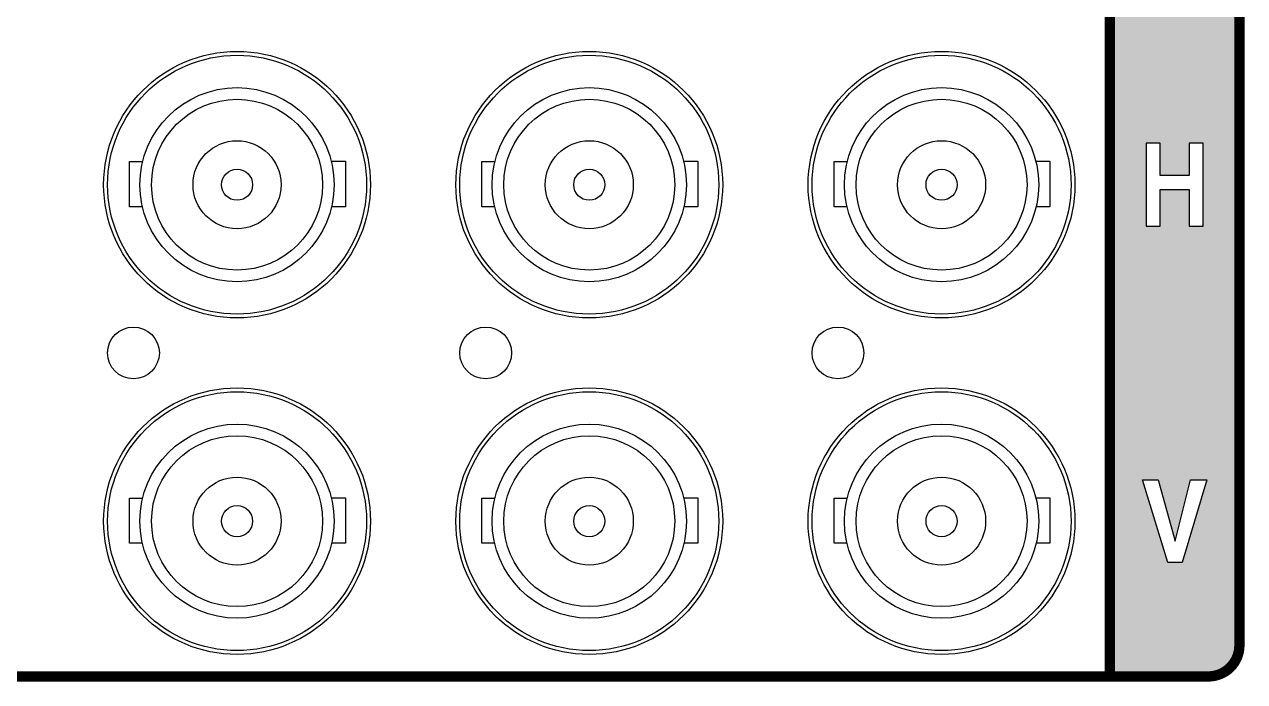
# Model space of a CAD drawing. Header units: inches. Extents: x 0.5 to 19.5, y 0.5 to 12.5.
# Drawn here: x 5.139 to 7.495, y 2.086 to 3.356 of the extents above; entities that cross this region are included whole.
import ezdxf

# ---------------------------------------------------------------- set-up
doc = ezdxf.new("R2010")
doc.units = ezdxf.units.IN
doc.header["$MEASUREMENT"] = 0

# ---------------------------------------------------------------- blocks, each defined once
blk = doc.blocks.new('BNC')
for p, q in [((-0.2075099999999992, 0.04449000000001035), (-0.1821452439675539, 0.04448999999999614)), ((-0.2075099999999992, -0.04250899999999547), (-0.2075099999999992, 0.04449000000001035)), ((0.1819854957929294, 0.04513900000000604), (0.2093019999999939, 0.04513900000002025)), ((0.2093019999999939, 0.04513900000002025), (0.2093019999999939, -0.04267099999998436)), ((-0.1826177289284914, -0.04250899999999547), (-0.2075099999999992, -0.04250899999999547)), ((0.2093019999999939, -0.04267099999998436), (0.1825799434740816, -0.04267099999998436))]:
    blk.add_line(p, q)
for radius in [0.25, 0.1875, 0.165, 0.085, 0.03]:
    blk.add_circle((0, 0), radius)

msp = doc.modelspace()

# ---------------------------------------------------------------- hatches: boundary and pattern name
h = msp.add_hatch(color=256)
edge = h.paths.add_edge_path()
edge.add_line((1.824845926527995, 5.38128484505795), (7.234855101801315, 5.381284845057952))
edge.add_line((7.234855101801315, 5.381284845057952), (7.23484510444586, 2.09628484505795))
edge.add_line((7.23484510444586, 2.09628484505795), (7.424845434148473, 2.09628484505795))
edge.add_arc((7.424845434148473, 2.156284845057951), 0.06000000000000094, 270, 359.9998262334123)
edge.add_line((7.484845434148198, 2.156284663090005), (7.484855395545544, 5.440840310987497))
edge.add_line((7.484855395545544, 5.440840310987497), (7.484855395545544, 5.481284845057957))
edge.add_arc((7.424855395545547, 5.481284845057958), 0.05999999999999783, 359.9999999999984, 449.9999999999974)
edge.add_line((7.424855395545549, 5.541284845057955), (1.884845926527998, 5.541284845057952))
edge.add_arc((1.884845926527996, 5.481284845057951), 0.0600000000000005, 89.9999999999983, 179.9999999999983)
edge.add_line((1.824845926527995, 5.481284845057953), (1.824845926527995, 5.38128484505795))
edge = h.paths.add_edge_path(flags=16)
edge.add_arc((7.435073191869004, 4.929856728599563), 0.02404089346064938, 185.6620340830512, 214.3698851231144)
edge.add_line((7.415229589990332, 4.916284845057952), (7.386669589990291, 4.916284845057952))
edge.add_arc((7.408554093060911, 4.924120810580156), 0.02324508185214985, 179.5956752773551, 199.7004153560075, ccw=False)
edge.add_line((7.385309589990221, 4.924284845057866), (7.382589589990289, 4.953084845057951))
edge.add_arc((7.349405692252105, 4.951337972409084), 0.03322984551799156, 3.013393102781137, 21.61308926589864)
edge.add_arc((7.352968128631358, 4.952814597863192), 0.02937404247682213, 21.49482595412857, 41.6974759975766)
edge.add_arc((7.356503126473728, 4.955989598390142), 0.02462257971225245, 41.65280284392814, 64.3933157764626)
edge.add_arc((7.357891819901595, 4.958778283250105), 0.02150766432240702, 64.51866772014158, 89.41985703308599)
edge.add_line((7.358109589990271, 4.98028484505793), (7.330909589990291, 4.980284845057952))
edge.add_line((7.330909589990291, 4.980284845057952), (7.330909589990291, 4.916284845057952))
edge.add_line((7.330909589990291, 4.916284845057952), (7.303709589990291, 4.916284845057952))
edge.add_line((7.303709589990291, 4.916284845057952), (7.303709589990291, 5.076284845057952))
edge.add_line((7.303709589990291, 5.076284845057952), (7.378509589990294, 5.076284845057952))
edge.add_arc((7.378477166519097, 5.045425515364281), 0.03085934672711283, 64.78790693175529, 89.93980013851319, ccw=False)
edge.add_arc((7.376499517847323, 5.041414778377719), 0.03533052144471346, 41.68849871222301, 64.65687675211097, ccw=False)
edge.add_arc((7.37138204765339, 5.036812138304129), 0.04221324273796703, 21.35033554680399, 41.73409281312831, ccw=False)
edge.add_arc((7.366238453331788, 5.034692493072402), 0.04777564747401105, 2.7114385789664084, 21.472122864444998, ccw=False)
edge.add_arc((7.365389353281726, 5.034536085704547), 0.04863133440308191, -15.690634420678691, 2.84818235210048, ccw=False)
edge.add_arc((7.369594832689797, 5.033250530913259), 0.04423501245271628, 324.6849325416808, 344.4392892287057, ccw=False)
edge.add_arc((7.375206617422794, 5.02921160037582), 0.03732111914495296, 302.62519073630995, 324.76429104450705, ccw=False)
edge.add_arc((7.378216204885437, 5.024582686449435), 0.03180000801255162, 277.90481576588616, 302.55477249990116, ccw=False)
edge.add_arc((7.379840739795491, 4.967966150221758), 0.02526865662569486, 60.94453922557318, 83.75472051673228, ccw=False)
edge.add_arc((7.377986776549154, 4.964709160970939), 0.02901616823356239, 40.07727735896901, 60.86779453533819, ccw=False)
edge.add_arc((7.374068134291485, 4.961378315051913), 0.03415909803288815, 21.483301899354387, 40.12052685269521, ccw=False)
edge.add_arc((7.370236382231633, 4.959802446292461), 0.03830181903698389, 4.315867195526721, 21.577665669390626, ccw=False)
edge.add_line((7.408429589990327, 4.962684845057924), (7.411149589990288, 4.927484845057952))
edge = h.paths.add_edge_path(flags=0)
edge.add_line((7.330909589990291, 5.052284845057951), (7.366269589990189, 5.052284845057951))
edge.add_arc((7.366226097210225, 5.034505508875994), 0.01777938937908026, 63.798095248801985, 89.85984022491022, ccw=False)
edge.add_arc((7.364967804517742, 5.03206000878858), 0.02052923902965328, 39.99802729915979, 63.66072630008608, ccw=False)
edge.add_arc((7.36182822089545, 5.029391362709635), 0.02464968543860438, 19.129683920117884, 40.059293701390686, ccw=False)
edge.add_arc((7.358951161969514, 5.028321813921089), 0.02771845267398302, -0.0764169803059076, 19.2695290476575, ccw=False)
edge.add_arc((7.358951161969463, 5.02824787619482), 0.02771845267403399, -19.26952904688551, 0.07641698080152537, ccw=False)
edge.add_arc((7.361828220895266, 5.027178327406375), 0.02464968543881548, 319.94070629948556, 340.8703160806291, ccw=False)
edge.add_arc((7.364967804517651, 5.024509681327441), 0.02052923902980075, 296.33927370090214, 320.00197270170327, ccw=False)
edge.add_arc((7.366226097210198, 5.022064181240006), 0.01777938937917998, 270.1401597765029, 296.20190475218175, ccw=False)
edge.add_line((7.366269589990601, 5.004284845057951), (7.330909589990291, 5.004284845057951))
edge.add_line((7.330909589990291, 5.004284845057951), (7.330909589990291, 5.052284845057951))
edge = h.paths.add_edge_path(flags=16)
edge.add_arc((7.368362256138359, 4.327833711209525), 0.06710060034685536, 206.1272767715429, 228.1956496006557)
edge.add_arc((7.360813272002786, 4.319388875304127), 0.05577353497289102, 228.193563278656, 253.1782485617095)
edge.add_arc((7.359088099332904, 4.314364236124737), 0.05046503037216504, 253.4021930345318, 280.123227613965)
edge.add_arc((7.358888635247773, 4.313632794464622), 0.04978109515376688, 280.4971999028401, 302.7370397732371)
edge.add_arc((7.354588850505974, 4.32022640024778), 0.05765265991647982, 302.7878183391151, 322.9435856286136)
edge.add_line((7.400598127162397, 4.285484845058093), (7.401958127162459, 4.266284845057953))
edge.add_line((7.401958127162459, 4.266284845057953), (7.422358127162461, 4.266284845057953))
edge.add_line((7.422358127162461, 4.266284845057953), (7.422358127162461, 4.351084845057953))
edge.add_line((7.422358127162461, 4.351084845057953), (7.366598127162462, 4.351084845057953))
edge.add_line((7.366598127162462, 4.351084845057953), (7.366598127162462, 4.327084845057954))
edge.add_line((7.366598127162462, 4.327084845057954), (7.400598127162461, 4.327084845057954))
edge.add_arc((7.351861591325743, 4.331669617973789), 0.04895171159472852, 335.72102542248416, 354.62585260680953, ccw=False)
edge.add_arc((7.357499047965857, 4.329031829489704), 0.04272834613284471, 315.12797208695497, 335.8369872291548, ccw=False)
edge.add_arc((7.362438825453744, 4.324091466967209), 0.03574205407182811, 291.8099299182303, 315.15364925252317, ccw=False)
edge.add_arc((7.364023534160089, 4.320367648300738), 0.03169613763109596, 266.3472339229579, 291.6512681688458, ccw=False)
edge.add_arc((7.364210319307565, 4.321086728346598), 0.03242596165659366, 241.17856680938752, 266.09880853041716, ccw=False)
edge.add_arc((7.366772652785991, 4.325605480289397), 0.03762027179776654, 218.5220820261838, 241.0772542746638, ccw=False)
edge.add_arc((7.372374294937275, 4.330128006912968), 0.04481954858288388, 198.5292686954282, 218.585345015463, ccw=False)
edge.add_arc((7.417885205926823, 4.346793914572673), 0.09327709521046822, 178.7339148951463, 199.3518448601701, ccw=False)
edge.add_arc((7.417122172379742, 4.34711024269158), 0.092507742977168, 158.1865232273281, 178.9193467731922, ccw=False)
edge.add_arc((7.3706669557487, 4.36437868540846), 0.04297968382429836, 132.0414594125934, 156.546435052596, ccw=False)
edge.add_arc((7.365336573655876, 4.370292745866731), 0.03501795785508387, 103.91985313098888, 132.044394922832, ccw=False)
edge.add_arc((7.364411582280508, 4.373238049839056), 0.031937189076442, 73.65730571446022, 103.58025839573332, ccw=False)
edge.add_arc((7.366722355114312, 4.376791033213056), 0.02790413182174913, 52.63260570150322, 76.15833742565877, ccw=False)
edge.add_arc((7.363635842555779, 4.372776360359836), 0.03296811535363939, 31.567923152202695, 52.60403923917511, ccw=False)
edge.add_arc((7.358882825061569, 4.36978707955774), 0.03858274203224559, 12.723590099181877, 31.655063767295474, ccw=False)
edge.add_line((7.39651812716253, 4.37828484505793), (7.420998127162463, 4.378284845057953))
edge.add_arc((7.356514543159535, 4.370186587808718), 0.06499010983478526, 7.158091873712615, 28.30848352898598)
edge.add_arc((7.365220745064213, 4.37503100932727), 0.05502796189425087, 28.16644050550514, 51.81638965482519)
edge.add_arc((7.36095725478675, 4.373163545635377), 0.05917226420737424, 49.68875460663705, 77.80241150217135)
edge.add_arc((7.362248776668574, 4.377577801520048), 0.05458577935948083, 78.14848773796685, 107.8308374080685)
edge.add_arc((7.364616240080141, 4.371239580674461), 0.06134527572660832, 108.1231112763021, 135.5628540193639)
edge.add_arc((7.374572102991488, 4.361401272422391), 0.07534202921207049, 135.5215025342402, 159.4202207579636)
edge.add_arc((7.412949505734712, 4.347970842804732), 0.1159948962600415, 159.8730505351357, 182.6944710184305)
edge.add_arc((7.410679082743825, 4.347364850129503), 0.113699588862873, 182.4432195101006, 205.5732002318128)
edge = h.paths.add_edge_path(flags=16)
edge.add_arc((7.360687900168741, 3.752808978041061), 0.0563989013474925, 297.2842753029571, 316.3574108012293)
edge.add_arc((7.379102938320234, 3.73438584790183), 0.03036421566170341, 317.532658809033, 341.5748811329196)
edge.add_arc((7.375161079268898, 3.735832272222882), 0.03456140053110491, 341.3653461467947, 363.4047521683044)
edge.add_arc((7.367309182280319, 3.734969695675297), 0.04245250111349837, 3.937513590479492, 27.18321718366927)
edge.add_arc((7.373419271092389, 3.738245058223795), 0.0355211726524569, 26.98597466682849, 53.19157142202199)
edge.add_arc((7.365752628336712, 3.72900770371762), 0.04751423724701243, 52.46349323768116, 71.24198981033118)
edge.add_arc((7.367062505337157, 3.732656269148583), 0.04363829661577872, 71.32999455196813, 91.20937423928314)
edge.add_line((7.366141475664357, 3.776284845057825), (7.302221475664126, 3.776284845057953))
edge.add_line((7.302221475664126, 3.776284845057953), (7.302221475664126, 3.616284845057953))
edge.add_line((7.302221475664126, 3.616284845057953), (7.368861475664126, 3.616284845057953))
edge.add_arc((7.36978436239717, 3.6633870301656), 0.04711122543340483, 268.8775308469595, 303.9015498211124)
edge.add_arc((7.376073966463779, 3.654481758127035), 0.03621262325399316, 303.5008027718992, 323.3544089693198)
edge.add_arc((7.371214165858789, 3.658145818806889), 0.04229881150073415, 323.30131730837, 341.1928469812882)
edge.add_arc((7.367017872506459, 3.659653130279005), 0.04675705213823953, 341.1021466139392, 357.8326382437082)
edge.add_arc((7.366261883968426, 3.660103413111637), 0.04753139669522752, 357.3246991204877, 378.6405442827818)
edge.add_arc((7.371527396993614, 3.662025940209611), 0.04192783163339958, 18.45105951200235, 41.64006631006233)
edge.add_arc((7.362838165252189, 3.655659124282743), 0.05266180151602173, 40.53523082663664, 63.24961541831662)
edge = h.paths.add_edge_path(flags=0)
edge.add_arc((7.362197823192589, 3.660365010904403), 0.02008062875184665, 269.6109584986447, 296.61210697449)
edge.add_arc((7.360687590166348, 3.663244156766048), 0.02333134116813439, 296.7607548789184, 321.1727391088949)
edge.add_arc((7.356957176349542, 3.666293998108421), 0.0281496790868007, 321.0972805658593, 342.6186612978742)
edge.add_arc((7.360222171226634, 3.666477512780315), 0.02511495786419761, 339.9930898972996, 359.8683007957717)
edge.add_arc((7.360185826884155, 3.66655008874832), 0.02515157340184166, 359.7031618264063, 379.5589638690846)
edge.add_arc((7.362883533621087, 3.667570584363951), 0.02226796974638189, 19.40849158968259, 40.95427107067299)
edge.add_arc((7.36575474744419, 3.670087892204594), 0.01844955872446085, 40.89465048320252, 65.34021266375834)
edge.add_arc((7.366802248686532, 3.672258891546055), 0.0160395700363231, 65.50512412096514, 92.36104972553622)
edge.add_line((7.366141475664215, 3.688284845057877), (7.329421475664127, 3.688284845057952))
edge.add_line((7.329421475664127, 3.688284845057952), (7.329421475664127, 3.640284845057952))
edge.add_line((7.329421475664127, 3.640284845057952), (7.362061475664127, 3.640284845057952))
edge = h.paths.add_edge_path(flags=0)
edge.add_arc((7.363385231680724, 3.727100958542988), 0.01481615781597144, 270.1401597758276, 296.2019047514977)
edge.add_arc((7.362336654437006, 3.729138875282417), 0.01710769919136775, 296.3392737002408, 320.0019727011767)
edge.add_arc((7.359720334751717, 3.7313627470149), 0.02054140453221252, 319.94070629891, 340.8703160801579)
edge.add_arc((7.357322785646805, 3.732254037672021), 0.02309871056166149, 340.7304709525603, 360.0764169802677)
edge.add_arc((7.357322785646846, 3.732315652443899), 0.02309871056162098, 359.9235830191924, 379.2695290471924)
edge.add_arc((7.35972033475165, 3.733206943100967), 0.02054140453229216, 19.12968391960633, 40.05929370078484)
edge.add_arc((7.362336654436946, 3.735430814833403), 0.01710769919147192, 39.99802729859096, 63.66072629941398)
edge.add_arc((7.363385231680731, 3.737468731572937), 0.0148161578159513, 63.79809524815798, 89.85984022419976)
edge.add_line((7.363421475664218, 3.752284845057952), (7.329421475664127, 3.752284845057952))
edge.add_line((7.329421475664127, 3.752284845057952), (7.329421475664127, 3.712284845057953))
edge.add_line((7.329421475664127, 3.712284845057953), (7.363421475664126, 3.712284845057953))
h.paths.add_polyline_path([(7.33195675125468, 3.036684845057952), (7.387716751254679, 3.036684845057952), (7.387716751254679, 2.966284845057952), (7.41491675125468, 2.966284845057952), (7.41491675125468, 3.126284845057953), (7.387716751254679, 3.126284845057953), (7.387716751254679, 3.063884845057952), (7.33195675125468, 3.063884845057952), (7.33195675125468, 3.126284845057953), (7.304756751254679, 3.126284845057953), (7.304756751254679, 2.966284845057952), (7.33195675125468, 2.966284845057952)], flags=16)
h.paths.add_polyline_path([(7.421725926527998, 2.476284845057952), (7.374125926527995, 2.316284845057952), (7.346925926527994, 2.316284845057952), (7.297965926528001, 2.476284845057952), (7.327885926527998, 2.476284845057952), (7.360525926527998, 2.357884845057953), (7.390445926527995, 2.476284845057952)], flags=16)
edge = h.paths.add_edge_path(flags=16)
edge.add_line((4.726451930465004, 5.474284845055804), (4.750251930465005, 5.468284845055804))
edge.add_arc((4.744849092631473, 5.445241476435521), 0.02366828033520155, 50.14482878478361, 76.80456158947942, ccw=False)
edge.add_arc((4.741638233516384, 5.441409366535941), 0.02866774177522926, 26.687735412590712, 50.12671060653071, ccw=False)
edge.add_arc((4.741024676357902, 5.442109497139683), 0.02891553137808659, 4.721426494235686, 24.901908537285976, ccw=False)
edge.add_arc((4.740077918790351, 5.441944709707762), 0.0298727647979654, -14.857525444739792, 4.886948626741173, ccw=False)
edge.add_arc((4.735401347304796, 5.442498953358118), 0.03454147080818132, 322.8007143598201, 346.24301886534215, ccw=False)
edge.add_arc((4.740420277345385, 5.438619090598987), 0.02819803771925947, 296.0462336739006, 322.9146336768971, ccw=False)
edge.add_arc((4.733673511830139, 5.452051406605491), 0.04322895665935255, 273.58179840257367, 296.26291675287507, ccw=False)
edge.add_arc((4.733863204579007, 5.451235319661885), 0.04240283873981394, 250.4183938574388, 273.3948717158922, ccw=False)
edge.add_arc((4.730115399174026, 5.438152784673164), 0.02883349366113928, 224.7790661953309, 248.7220374641836, ccw=False)
edge.add_arc((4.73420340517726, 5.442232995213548), 0.03460927734248911, 203.6245928565497, 224.8068114083829, ccw=False)
edge.add_arc((4.738820349081418, 5.444347569618396), 0.03968677403808361, 184.4260549291317, 203.750409647669, ccw=False)
edge.add_line((4.699251930465003, 5.441284845055836), (4.716251930465006, 5.441284845055804))
edge.add_arc((4.735194617965914, 5.441364662973458), 0.01894285566267732, 180.2414231214767, 199.3462724641546)
edge.add_arc((4.733245677624896, 5.440638446510341), 0.01686343271375349, 199.2118225950629, 219.8657419242679)
edge.add_arc((4.731117125237398, 5.43884156909288), 0.01407789128505341, 219.8054741685252, 243.1188551546393)
edge.add_arc((4.733770181447722, 5.445253224989106), 0.0210030542560216, 244.5719023732516, 267.6880082682129)
edge.add_arc((4.733688262910306, 5.444996525537665), 0.02074338230950243, 267.8854904262744, 291.1952731840719)
edge.add_arc((4.732770600252057, 5.447220738523388), 0.02314897126948336, 291.322560036728, 312.9789189099805)
edge.add_arc((4.740844105150577, 5.438293156786994), 0.01111501812241477, 313.9046604776932, 334.7546431056691)
edge.add_arc((4.739339880452893, 5.439030471362294), 0.01279006030971131, 334.6410892142279, 353.6184947746449)
edge.add_arc((4.738813033250501, 5.439121189157276), 0.01332376366901861, 353.4826164165406, 371.9471517305557)
edge.add_arc((4.739733100642479, 5.439345269574346), 0.01237727257020391, 11.81399974813125, 31.2133178628524)
edge.add_arc((4.741290659933666, 5.440309709334388), 0.01054539681309457, 31.11734643406356, 52.71606843948774)
edge.add_arc((4.742297470355179, 5.441623855306179), 0.008889915847438016, 52.74828103237431, 76.96914666241726)
edge.add_line((4.744301930464999, 5.450284845055778), (4.717101930465002, 5.458284845055802))
edge.add_arc((4.722115573041086, 5.477810644777017), 0.02015920302575714, 227.5288843633628, 255.5992586336742, ccw=False)
edge.add_arc((4.725214740940797, 5.481201253731412), 0.02475279218200657, 203.0856720072209, 227.5367548720506, ccw=False)
edge.add_arc((4.728954831489335, 5.482899551906229), 0.02885944840137909, 181.2204935934686, 203.2758315622225, ccw=False)
edge.add_arc((4.734031237846146, 5.482461142500039), 0.03392976540079449, 159.7669093499458, 180.2977074797469, ccw=False)
edge.add_arc((4.73020302891805, 5.483963289141855), 0.02981840203002547, 137.5413281417499, 159.9312084700733, ccw=False)
edge.add_arc((4.72632653606903, 5.487541140197749), 0.02454321615477814, 112.07695302431071, 137.5944445977185, ccw=False)
edge.add_arc((4.734471220856387, 5.469101098900332), 0.04469667992254652, 75.04994940544259, 112.8676387174882, ccw=False)
edge.add_arc((4.738789415252024, 5.487899562347952), 0.02542955737796838, 46.8040936162364, 73.52319032404739, ccw=False)
edge.add_arc((4.734982989737154, 5.4838335461301), 0.03099923489981828, 23.42952694212528, 46.8192809113454, ccw=False)
edge.add_arc((4.730457518427538, 5.481758524861156), 0.03597680377769127, 2.4315100659828772, 23.59597349943658, ccw=False)
edge.add_line((4.766401930465044, 5.483284845055772), (4.750251930465005, 5.483284845055804))
edge.add_arc((4.732284831606839, 5.482721467523985), 0.01797592933960462, 1.795981774860181, 20.97345977705878)
edge.add_arc((4.73423319419665, 5.483507396162278), 0.01587538308599667, 20.84183624770034, 41.68562714126308)
edge.add_arc((4.736197839818144, 5.485272091721718), 0.01323458218377731, 41.63666491745433, 65.18656201159806)
edge.add_arc((4.733848740142656, 5.478527428797363), 0.02035438729030512, 67.15251589777544, 93.11333409826962)
edge.add_arc((4.733968712919713, 5.47812126003464), 0.02076670242988566, 93.38299135737155, 118.9964838089936)
edge.add_arc((4.728964381135581, 5.48735109170709), 0.01026841544190977, 119.5387358482541, 144.4178466655818)
edge.add_arc((4.73068476163628, 5.486092169938203), 0.01240011941075495, 144.3123992408388, 166.2313527849336)
edge.add_arc((4.731865401408982, 5.485758511325697), 0.01362631260809289, 166.0502261917127, 186.6250672017438)
edge.add_arc((4.731262494020572, 5.485645675935551), 0.01301448265786283, 186.4378589882479, 207.6568392806845)
edge.add_arc((4.729523946071944, 5.48470259070735), 0.01103685489596139, 207.5097108412005, 231.2115009142494)
edge.add_arc((4.72831866650704, 5.483210542323469), 0.009118814350815845, 231.2415469438072, 258.1873255321444)
edge = h.paths.add_edge_path(flags=0)
edge.add_line((4.441701930465001, 5.495284845055803), (4.441701930465001, 5.462284845055803))
edge.add_line((4.441701930465001, 5.462284845055803), (4.460401930465068, 5.462284845055803))
edge.add_arc((4.460372029178695, 5.474508138680957), 0.01222333019817582, 270.1401597757817, 296.2019047514833)
edge.add_arc((4.459506952952548, 5.476189419991075), 0.01411385183299218, 296.3392737003578, 320.0019727011042)
edge.add_arc((4.457348489212236, 5.478024114170307), 0.01694665873910853, 319.9407062989076, 340.8703160801089)
edge.add_arc((4.455370511200819, 5.478759428962375), 0.01905643621325713, 340.7304709525463, 360.0764169803704)
edge.add_arc((4.455370511200781, 5.478810261149228), 0.01905643621329548, 359.923583019133, 379.2695290471759)
edge.add_arc((4.457348489212364, 5.479545575941373), 0.01694665873896483, 19.12968391951622, 40.05929370092463)
edge.add_arc((4.459506952952597, 5.481380270120593), 0.01411385183291687, 39.99802729852612, 63.66072629942253)
edge.add_arc((4.460372029178695, 5.483061551430643), 0.01222333019818289, 63.79809524820375, 89.85984022422251)
edge.add_line((4.460401930465068, 5.495284845055803), (4.441701930465001, 5.495284845055803))
edge = h.paths.add_edge_path(flags=16)
edge.add_arc((4.455207730501477, 5.477669318603404), 0.0354427763209576, 324.8907305551318, 343.0753068066452)
edge.add_arc((4.45189248076563, 5.478748832821514), 0.03892875769494616, 342.9757517586364, 360.0530032152343)
edge.add_arc((4.451892480765647, 5.478820857289776), 0.03892875769492914, 359.9469967848729, 377.024248241724)
edge.add_arc((4.455207730501291, 5.479900371508444), 0.03544277632097145, 16.92469319279258, 35.1092694443785)
edge.add_arc((4.462503361717865, 5.485735426749761), 0.02612495854002948, 33.84281453262679, 61.15718307706091)
edge.add_arc((4.464610944216963, 5.489411338945034), 0.02188846209366684, 61.34784710140224, 92.11817685674768)
edge.add_line((4.463801930465099, 5.511284845055743), (4.424701930464998, 5.511284845055803))
edge.add_line((4.424701930464998, 5.511284845055803), (4.424701930464998, 5.411284845055803))
edge.add_line((4.424701930464998, 5.411284845055803), (4.441701930465001, 5.411284845055803))
edge.add_line((4.441701930465001, 5.411284845055803), (4.441701930465001, 5.446284845055805))
edge.add_line((4.441701930465001, 5.446284845055805), (4.463801930464999, 5.446284845055805))
edge.add_arc((4.464610944216721, 5.468158351166535), 0.02188846209368304, 267.8818231436261, 298.6521528989458)
edge.add_arc((4.462503361717781, 5.471834263362146), 0.02612495854026591, 298.8428169225715, 326.1571854669327)
edge = h.paths.add_edge_path(flags=16)
edge.add_arc((4.547672560583721, 5.448321477512314), 0.04040303664660485, 240.1323652672309, 269.7934806407947)
edge.add_arc((4.547381300346162, 5.448321477512753), 0.0404030366470441, 270.2065193594713, 299.8676347326046)
edge.add_arc((4.555617262395152, 5.435308415742931), 0.0250256468635943, 298.3528089937246, 320.9518760724111)
edge.add_arc((4.551907203287841, 5.438358352984269), 0.02982833660159395, 320.8915676762788, 340.9805153000213)
edge.add_arc((4.548572766436868, 5.439584820797783), 0.0333805119292654, 340.8554659323847, 359.4851015062068)
edge.add_line((4.581951930464957, 5.439284845055839), (4.581951930465003, 5.511284845055803))
edge.add_line((4.581951930465003, 5.511284845055803), (4.564951930465, 5.511284845055803))
edge.add_line((4.564951930465, 5.511284845055803), (4.564951930465, 5.441284845055804))
edge.add_arc((4.546477678716039, 5.44087992136348), 0.01847868883012487, -19.362759897974513, 1.2556234881793102, ccw=False)
edge.add_arc((4.548514608404068, 5.440113054151098), 0.01630278906286459, 318.3795053025961, 340.8064693422137, ccw=False)
edge.add_arc((4.54742437195704, 5.441944863805147), 0.01834583425919902, 294.26898668975036, 316.3638798342454, ccw=False)
edge.add_arc((4.548345868609786, 5.43998447794), 0.01617997766072528, 270.10999485535535, 294.14752325325793, ccw=False)
edge.add_arc((4.548407992320045, 5.439984477939976), 0.01617997766070192, 245.8524767471566, 269.8900051454465, ccw=False)
edge.add_arc((4.549329488973094, 5.441944863805032), 0.01834583425921648, 223.6361201652085, 245.7310133096353, ccw=False)
edge.add_arc((4.546902995193134, 5.440687146630472), 0.01574033312651921, 202.6582972473534, 226.4189802514708, ccw=False)
edge.add_arc((4.549195993935418, 5.441705952123353), 0.01824892279221136, 181.322258840482, 202.8367275380708, ccw=False)
edge.add_line((4.530951930464969, 5.441284845055819), (4.530951930465005, 5.511284845055803))
edge.add_line((4.530951930465005, 5.511284845055803), (4.513951930465002, 5.511284845055803))
edge.add_line((4.513951930465002, 5.511284845055803), (4.513951930465002, 5.439284845055804))
edge.add_arc((4.546891114983599, 5.438820663930786), 0.03294245499150057, 179.1926375991667, 197.7700655931681)
edge.add_arc((4.543767658420253, 5.437750670119737), 0.02964153471358692, 197.6431260007469, 217.5829296456987)
edge.add_arc((4.540042421658048, 5.434846171787385), 0.02491792890008167, 217.5146930498906, 239.9162581414134)
h.paths.add_polyline_path([(4.306551930465002, 5.511284845055803), (4.288701930465002, 5.511284845055803), (4.288701930465002, 5.411284845055803), (4.306551930465002, 5.411284845055803)], flags=16)
h.paths.add_polyline_path([(4.348201930465006, 5.511284845055803), (4.383901930465004, 5.443284845055802), (4.383901930465004, 5.511284845055803), (4.401751930465004, 5.511284845055803), (4.401751930465004, 5.411284845055803), (4.383901930465004, 5.411284845055803), (4.347351930465003, 5.480284845055804), (4.347351930465003, 5.411284845055803), (4.329501930465003, 5.411284845055803), (4.329501930465003, 5.511284845055803)], flags=16)
h.paths.add_polyline_path([(4.632101930465005, 5.494284845055802), (4.604901930465005, 5.494284845055802), (4.604901930465005, 5.511284845055803), (4.676301930465009, 5.511284845055803), (4.676301930465009, 5.494284845055802), (4.649101930465008, 5.494284845055802), (4.649101930465008, 5.411284845055803), (4.632101930465005, 5.411284845055803)], flags=16)

# ---------------------------------------------------------------- linework, layer by layer
at = {"const_width": 0.02}
msp.add_lwpolyline([(1.824845926527995, 5.38128484505795), (7.234855101801315, 5.381284845057952), (7.23484510444586, 2.09628484505795), (7.424845434148473, 2.09628484505795, 0.4142126740870893), (7.484845434148198, 2.156284663090005), (7.484855395545544, 5.440840310987497), (7.484855395545544, 5.481284845057957, 0.4142135623730898), (7.424855395545549, 5.541284845057955), (1.884845926527998, 5.541284845057952, 0.414213562373095), (1.824845926527995, 5.481284845057953)], format="xyb", close=True, dxfattribs=at)
msp.add_lwpolyline([(7.234591912461006, 5.381284845057952), (7.234855101801315, 2.09628484505795), (1.884845926527998, 2.09628484505795, -0.414213562373095), (1.824845926527995, 2.156284845057948), (1.824845926527999, 5.38128484505795)], format="xyb", dxfattribs=at)
for points in [[(7.33195675125468, 3.036684845057952), (7.387716751254679, 3.036684845057952), (7.387716751254679, 2.966284845057952), (7.41491675125468, 2.966284845057952), (7.41491675125468, 3.126284845057953), (7.387716751254679, 3.126284845057953), (7.387716751254679, 3.063884845057952), (7.33195675125468, 3.063884845057952), (7.33195675125468, 3.126284845057953), (7.304756751254679, 3.126284845057953), (7.304756751254679, 2.966284845057952), (7.33195675125468, 2.966284845057952), (7.33195675125468, 3.036684845057952)], [(7.421725926527998, 2.476284845057952), (7.374125926527995, 2.316284845057952), (7.346925926527994, 2.316284845057952), (7.297965926528001, 2.476284845057952), (7.327885926527998, 2.476284845057952), (7.360525926527998, 2.357884845057953), (7.390445926527995, 2.476284845057952), (7.421725926527998, 2.476284845057952)]]:
    msp.add_lwpolyline(points)
for centre, radius in [((5.549845926527997, 3.046284845057952), 0.2575), ((6.229845926527997, 3.046284845057952), 0.2575), ((6.909845926528, 3.046284845057952), 0.2575), ((5.349845926527998, 2.721284845057951), 0.05), ((6.029845926527997, 2.721284845057951), 0.05), ((6.709845926527997, 2.721284845057951), 0.05), ((5.549845926527997, 2.396284845057952), 0.2575), ((6.229845926527997, 2.396284845057952), 0.2575), ((6.909845926528, 2.396284845057952), 0.2575)]:
    msp.add_circle(centre, radius)

# ---------------------------------------------------------------- block references
for p in [(5.549845926527993, 3.046284845057951), (6.229845926527993, 3.046284845057951), (6.909845926527993, 3.046284845057951), (5.549845926527993, 2.39628484505795), (6.229845926527993, 2.39628484505795), (6.909845926527993, 2.39628484505795)]:
    msp.add_blockref('BNC', p)

doc.saveas('drawing.dxf')
